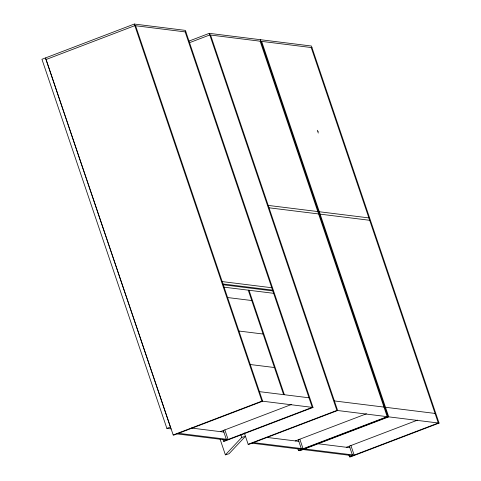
<?xml version="1.0" encoding="UTF-8"?>
<svg xmlns="http://www.w3.org/2000/svg" width="481" height="481" viewBox="0 0 481 481"><rect width="100%" height="100%" fill="white"/><g stroke="black" fill="none" stroke-linecap="round" stroke-linejoin="round"><path stroke-width="0.72" d="M225.385 454.846L241.817 437.391L245.448 436.297L229.022 453.751L225.385 454.846L220.094 439.195M222.841 439.225L223.515 441.215L224.278 441.311L313.011 407.455L185.377 30.387L134.289 24.05L45.557 57.906L173.184 434.974L173.948 435.064L262.68 401.208L135.588 25.74M46.098 59.5L134.83 25.643L185.919 31.986M188.991 41.083L209.253 33.351L311.429 46.026L439.063 423.094L350.33 456.95L349.567 456.854L348.893 454.864M189.526 42.677L209.788 34.945L311.971 47.625M166.871 428.379L170.394 427.032L45.461 57.942L41.937 59.283L166.871 428.379L171.248 428.92M173.184 434.974L261.917 401.118L313.011 407.455M220.28 431.649L291.48 404.479M223.515 441.215L312.247 407.359L185.155 31.89M244.3 432.894L248.148 444.276L336.88 410.419L439.063 423.094M295.238 440.945L366.444 413.78M297.805 448.52L298.479 450.517L387.211 416.66L260.119 41.192M299.236 450.613L387.969 416.756L260.341 39.689M346.332 447.288L417.532 420.117M349.567 456.854L438.299 422.997L311.213 47.529M268.218 205.411L317.785 211.556M319.306 211.748L368.879 217.899M269.029 207.804L318.596 213.949M320.118 214.141L369.685 220.292M222.186 281.583L271.759 287.734M222.998 283.976L272.565 290.127M223.268 284.776L272.835 290.921M224.074 287.169L273.647 293.32M227.585 297.535L251.761 300.535M238.925 331.03L263.101 334.03M250.258 364.526L274.435 367.526M259.439 391.642L309.006 397.793M334.403 400.944L383.97 407.088M385.491 407.281L435.058 413.432M191.324 428.036L223.875 432.076M267.027 437.427L298.839 441.372M318.115 443.765L349.927 447.715M178.535 433.315L228.108 439.466L224.867 429.894M253.499 442.616L303.066 448.767L299.831 439.195M304.587 448.953L354.16 455.104L350.92 445.532M177.008 433.898L226.575 440.049M251.972 443.199L301.539 449.35M303.06 449.537L352.627 455.687L349.386 446.115M248.148 444.276L248.911 444.366L337.638 410.509L210.552 35.041M298.479 450.517L300 450.703L388.732 416.853L261.64 41.378M317.274 130.255L318.121 131.692M209.253 33.351L336.88 410.419M249.014 290.259L284.271 394.432L283.513 394.336L248.256 290.169M298.298 439.778L301.31 448.683M134.289 24.05L261.917 401.118M240.855 434.541L241.817 437.391M223.334 430.477L226.353 439.387M317.863 131.626L318.26 133.057"/></g></svg>
